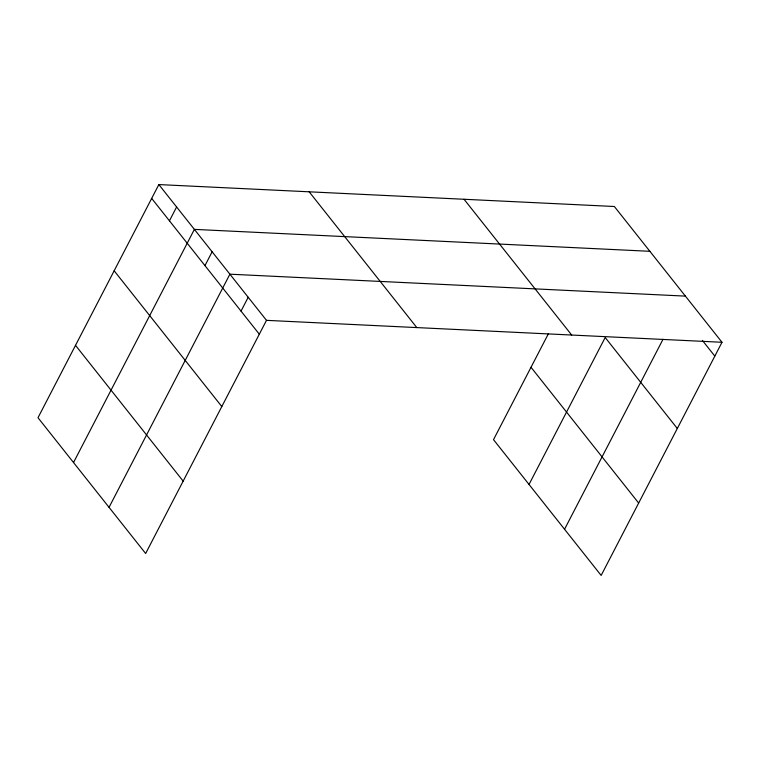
<?xml version="1.0" encoding="UTF-8"?>
<svg xmlns="http://www.w3.org/2000/svg" width="760" height="760" viewBox="0 0 760 760"><rect width="100%" height="100%" fill="white"/><g stroke="black" fill="none" stroke-linecap="round" stroke-linejoin="round"><path stroke-width="1.14" d="M722 342.276L614.356 206.501L158.85 184.575L38 417.724L145.644 553.498L266.494 320.349L722 342.276L601.15 575.424L493.506 439.651L548.435 333.668M169.442 220.818L176.614 206.976M73.52 462.526L194.38 229.377L649.876 251.303M204.962 265.62L212.135 251.788M109.041 507.338L229.9 274.189L685.396 296.115M241.024 311.106L248.197 297.264M529.026 484.452L605.188 337.516L677.312 428.488M564.547 529.264L663.005 339.321M702.382 340.413L714.827 356.117M464.037 199.262L571.681 335.036M531.021 367.279L638.656 503.053M309.168 191.805L416.812 327.588M158.85 184.575L266.494 320.349M151.677 198.407L259.322 334.191M114.161 270.788L221.806 406.562M75.515 345.353L183.16 481.127"/></g></svg>
